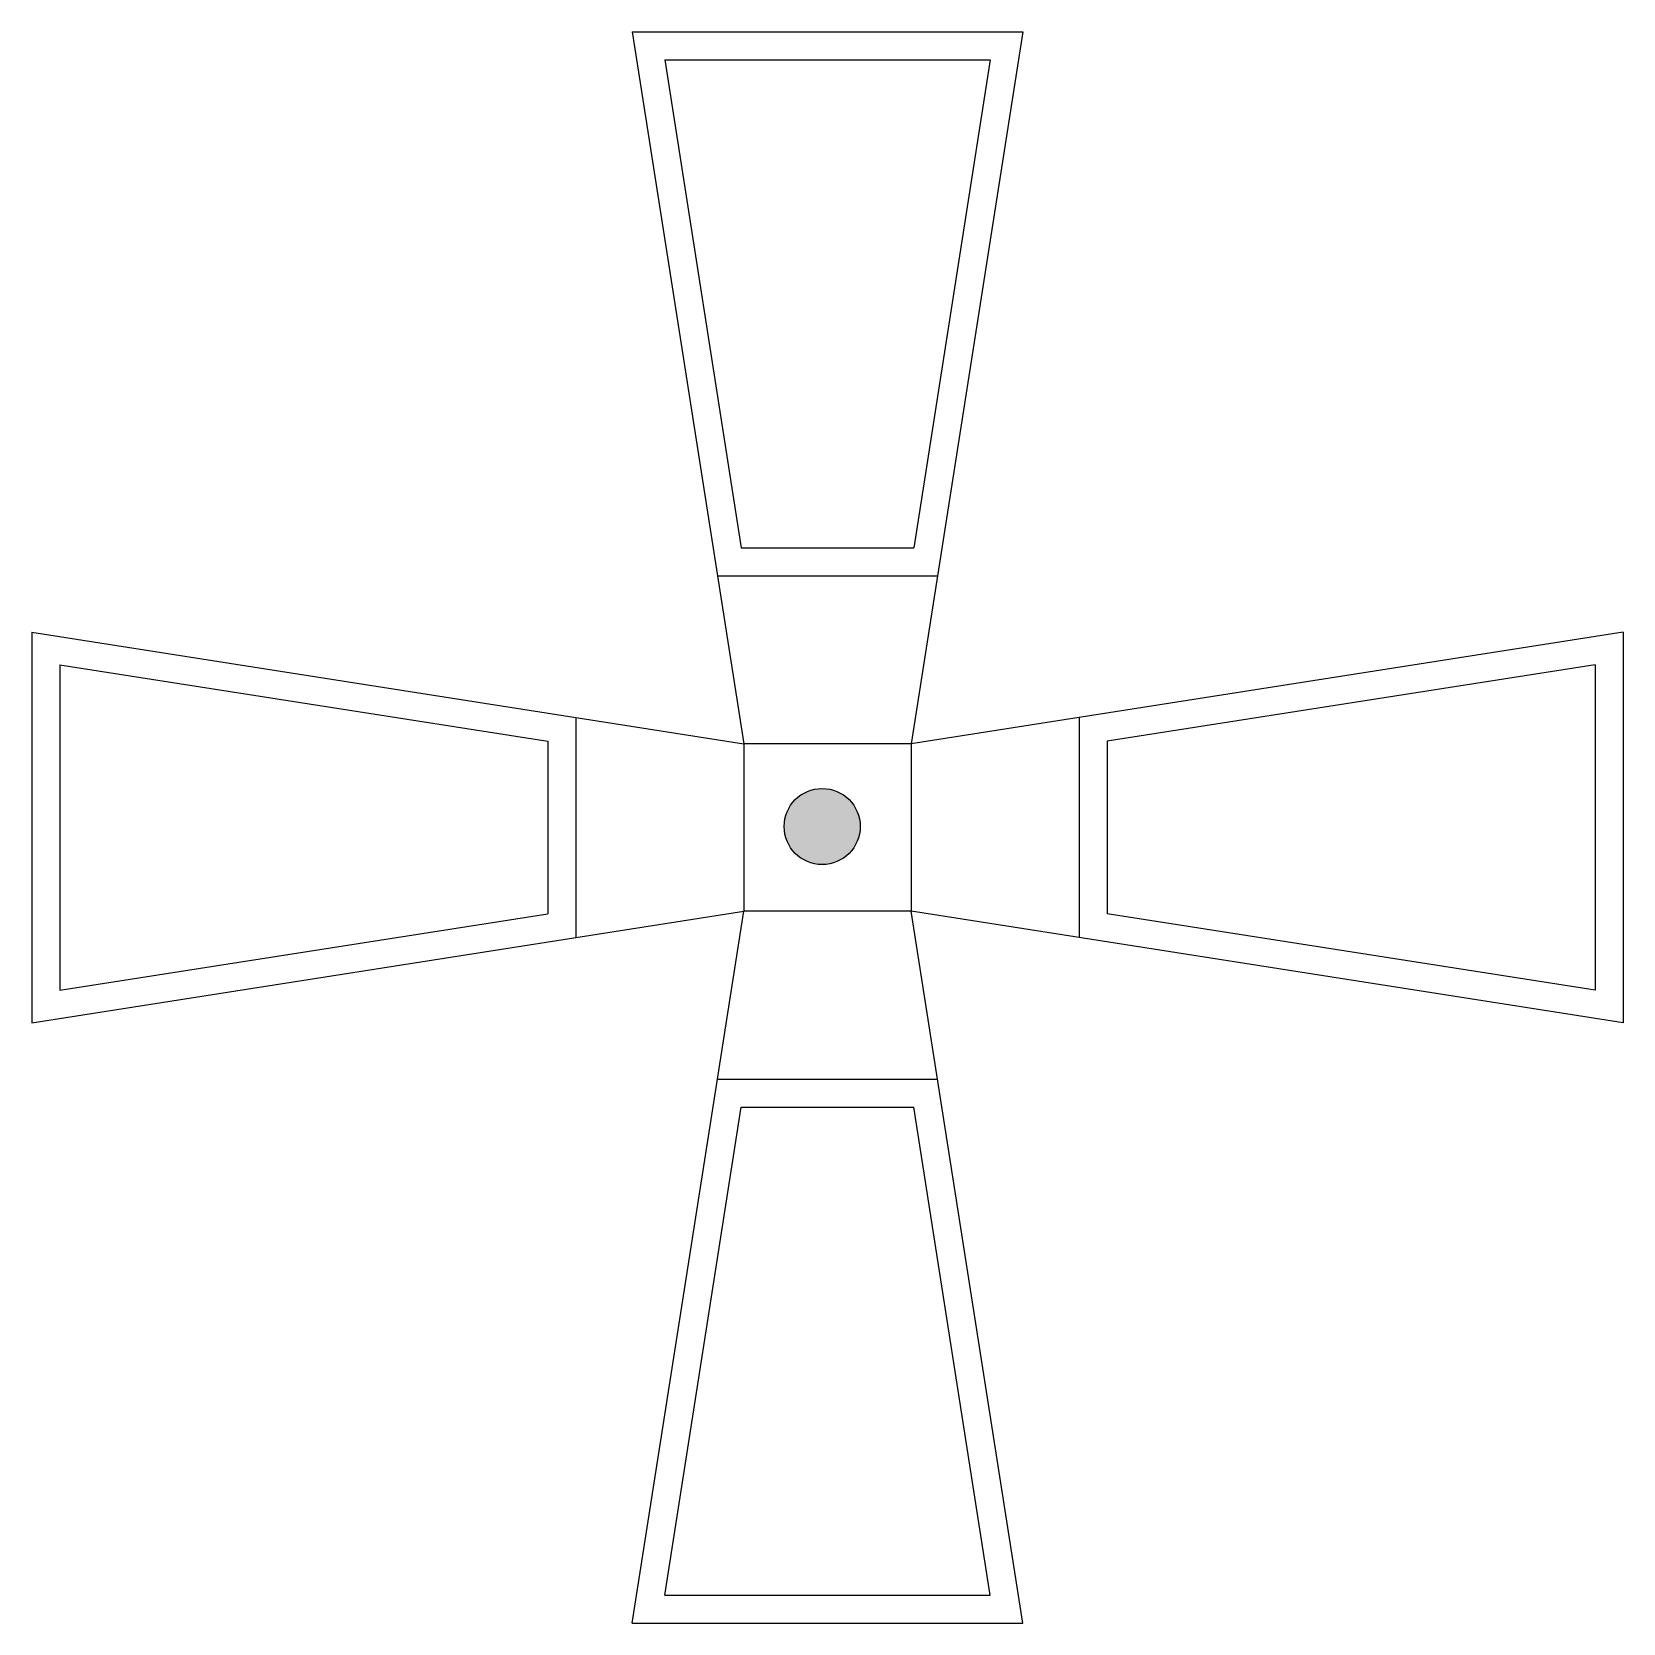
# Model space of a CAD drawing. Header units: millimetres. Extents: x -2882.42 to -2880.42, y 3723.8 to 3725.8.
import ezdxf

# ---------------------------------------------------------------- set-up
doc = ezdxf.new("R2010")
doc.units = ezdxf.units.MM
doc.header["$LTSCALE"] = 10
doc.layers.add('Ele_postes_luz', color=2, linetype='Continuous')

msp = doc.modelspace()

# ---------------------------------------------------------------- hatches: boundary and pattern name
at = {"layer": 'Ele_postes_luz'}
msp.add_hatch(color=1, dxfattribs=at).paths.add_polyline_path([(-2881.3783, 3724.805, 1), (-2881.474, 3724.805, 1)])

# ---------------------------------------------------------------- linework, layer by layer
for p, q in [((-2881.665, 3725.8038), (-2881.1738, 3725.8038)), ((-2881.665, 3725.8038), (-2881.5247, 3724.909)), ((-2881.1738, 3725.8038), (-2881.3142, 3724.909)), ((-2882.4194, 3725.0494), (-2882.4194, 3724.5582)), ((-2882.4194, 3725.0494), (-2881.5247, 3724.909)), ((-2880.4194, 3725.0494), (-2881.3142, 3724.909)), ((-2880.4194, 3725.0494), (-2880.4194, 3724.5582)), ((-2882.4194, 3724.5582), (-2881.5247, 3724.6985)), ((-2881.665, 3723.8038), (-2881.5247, 3724.6985)), ((-2881.1738, 3723.8038), (-2881.3142, 3724.6985)), ((-2880.4194, 3724.5582), (-2881.3142, 3724.6985)), ((-2881.665, 3723.8038), (-2881.1738, 3723.8038))]:
    msp.add_line(p, q, dxfattribs=at)
at = {"layer": 'Ele_postes_luz', "color": 1}
for p, q in [((-2881.624, 3725.7687), (-2881.5278, 3725.1552)), ((-2881.624, 3725.7687), (-2881.2148, 3725.7687)), ((-2881.2148, 3725.7687), (-2881.3111, 3725.1552)), ((-2881.5278, 3725.1552), (-2881.3111, 3725.1552)), ((-2882.3843, 3725.0084), (-2881.7709, 3724.9121)), ((-2882.3843, 3725.0084), (-2882.3843, 3724.5992)), ((-2880.4545, 3725.0084), (-2881.068, 3724.9121)), ((-2880.4545, 3725.0084), (-2880.4545, 3724.5992)), ((-2881.7709, 3724.9121), (-2881.7709, 3724.6954)), ((-2881.068, 3724.9121), (-2881.068, 3724.6954)), ((-2882.3843, 3724.5992), (-2881.7709, 3724.6954)), ((-2880.4545, 3724.5992), (-2881.068, 3724.6954)), ((-2881.624, 3723.8389), (-2881.5278, 3724.4523)), ((-2881.5278, 3724.4523), (-2881.3111, 3724.4523)), ((-2881.2148, 3723.8389), (-2881.3111, 3724.4523)), ((-2881.624, 3723.8389), (-2881.2148, 3723.8389))]:
    msp.add_line(p, q, dxfattribs=at)
at = {"layer": 'Ele_postes_luz', "color": 2}
for p, q in [((-2881.5578, 3725.1201), (-2881.2811, 3725.1201)), ((-2881.7358, 3724.9421), (-2881.7358, 3724.6654)), ((-2881.1031, 3724.9421), (-2881.1031, 3724.6654)), ((-2881.3142, 3724.909), (-2881.5247, 3724.909)), ((-2881.5247, 3724.909), (-2881.5247, 3724.6985)), ((-2881.3142, 3724.909), (-2881.3142, 3724.6985)), ((-2881.3142, 3724.6985), (-2881.5247, 3724.6985)), ((-2881.5578, 3724.4874), (-2881.2811, 3724.4874))]:
    msp.add_line(p, q, dxfattribs=at)
at = {"layer": 'Ele_postes_luz', "color": 1}
msp.add_circle((-2881.4261, 3724.805), 0.0478, dxfattribs=at)

doc.saveas('drawing.dxf')
